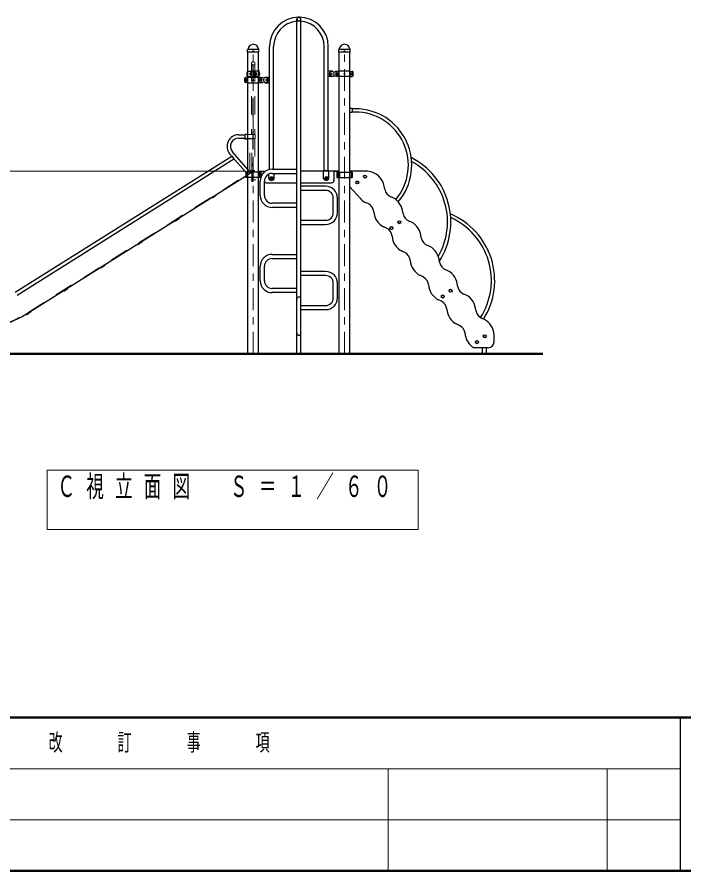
# Model space of a CAD drawing. Units: millimetres on the paper, scale 1:60. Extents: x -385 to 76, y -594 to 267.
# Drawn here: x -334.3 to -243, y -297 to -180.1 of the extents above; entities that cross this region are included whole.
import ezdxf

# ---------------------------------------------------------------- set-up
doc = ezdxf.new("R2010")
doc.units = ezdxf.units.MM
doc.linetypes.add('USER1', pattern=[4.5, 2.5, -2])
doc.linetypes.add('USER2', pattern=[6, 3, -1, 1, -1])
doc.layers.add('1_60', color=7, linetype='Continuous', lineweight=25)
doc.layers.add('NAKAMURA図枠', color=7, linetype='Continuous', lineweight=13)
doc.styles.add('ＭＳ ゴシック', font='')
doc.styles.get('ＭＳ ゴシック').set_extended_font_data('MS Gothic')

msp = doc.modelspace()

# ---------------------------------------------------------------- linework, layer by layer
at = {"layer": '1_60', "color": 70}
for p, q in [((-296.009, -226.189), (-296.009, -180.354)), ((-295.443, -226.189), (-295.443, -180.354)), ((-299.393, -200.905), (-296.009, -200.905)), ((-299.393, -201.471), (-296.009, -201.471)), ((-301.009, -204.522), (-301.009, -202.522)), ((-300.443, -204.522), (-300.443, -202.522)), ((-292.059, -203.238), (-295.443, -203.238)), ((-292.059, -203.805), (-295.443, -203.805)), ((-296.009, -205.572), (-299.393, -205.572)), ((-291.009, -206.855), (-291.009, -204.855)), ((-290.442, -206.855), (-290.442, -204.855)), ((-296.009, -206.138), (-299.393, -206.138)), ((-295.443, -207.905), (-292.059, -207.905)), ((-295.443, -208.472), (-292.059, -208.472)), ((-299.393, -212.572), (-296.009, -212.572)), ((-299.393, -213.138), (-296.009, -213.138)), ((-301.009, -216.188), (-301.009, -214.188)), ((-300.443, -216.188), (-300.443, -214.188)), ((-292.059, -214.905), (-295.443, -214.905)), ((-292.059, -215.472), (-295.443, -215.472)), ((-296.009, -217.238), (-299.393, -217.238)), ((-291.009, -218.522), (-291.009, -216.522)), ((-290.442, -218.522), (-290.442, -216.522)), ((-296.009, -217.805), (-299.393, -217.805)), ((-295.443, -219.572), (-292.059, -219.572)), ((-295.443, -220.139), (-292.059, -220.139))]:
    msp.add_line(p, q, dxfattribs=at)
at = {"layer": '1_60'}
for p, q in [((-302.75, -184.863), (-302.743, -184.533)), ((-302.723, -184.485), (-302.705, -184.466)), ((-301.229, -184.485), (-301.247, -184.466)), ((-301.202, -184.864), (-301.209, -184.533)), ((-290.25, -184.863), (-290.243, -184.533)), ((-290.223, -184.485), (-290.205, -184.466)), ((-288.729, -184.485), (-288.747, -184.466)), ((-288.702, -184.864), (-288.709, -184.533)), ((-302.75, -184.863), (-302.742, -184.872)), ((-301.21, -184.872), (-302.742, -184.872)), ((-302.719, -226.189), (-302.719, -184.872)), ((-301.234, -226.189), (-301.234, -184.872)), ((-301.21, -184.872), (-301.202, -184.864)), ((-290.25, -184.863), (-290.242, -184.872)), ((-288.71, -184.872), (-290.242, -184.872)), ((-290.219, -226.189), (-290.219, -184.872)), ((-288.734, -226.189), (-288.734, -184.872)), ((-288.71, -184.872), (-288.702, -184.864)), ((-288.416, -192.588), (-288.734, -192.588)), ((-288.416, -192.588), (-288.416, -193.121)), ((-288, -192.628), (-288.416, -192.628)), ((-288.416, -193.121), (-288.734, -193.121)), ((-288, -193.081), (-288.416, -193.081)), ((-303.979, -196.19), (-303.066, -196.19)), ((-303.066, -196.684), (-303.066, -196.145)), ((-302.719, -196.145), (-303.066, -196.145)), ((-303.975, -196.643), (-303.066, -196.643)), ((-303.156, -196.643), (-303.156, -196.726)), ((-303.156, -196.726), (-302.719, -196.726)), ((-303.066, -196.684), (-302.719, -196.684)), ((-302.719, -200.966), (-304.836, -198.531)), ((-334.556, -217.749), (-304.921, -199.124)), ((-334.314, -218.133), (-304.62, -199.47)), ((-302.733, -201.64), (-305.178, -198.828)), ((-304.952, -199.087), (-304.651, -199.433)), ((-332.782, -220.572), (-303.026, -201.87)), ((-303.047, -201.837), (-302.719, -201.631)), ((-303.047, -201.837), (-303.018, -201.883)), ((-303.047, -201.837), (-303.026, -201.87)), ((-303.018, -201.883), (-302.719, -201.694)), ((-300.946, -201.288), (-303.006, -201.288)), ((-303.006, -201.288), (-303.006, -202.038)), ((-300.946, -202.038), (-303.006, -202.038)), ((-302.868, -201.288), (-302.868, -202.038)), ((-301.281, -201.288), (-301.281, -202.038)), ((-301.234, -201.188), (-300.518, -201.188)), ((-301.234, -201.188), (-300.307, -201.188)), ((-301.234, -201.226), (-300.518, -201.226)), ((-301.124, -201.288), (-301.124, -202.038)), ((-301.075, -201.288), (-301.075, -202.038)), ((-300.946, -201.288), (-300.946, -202.038)), ((-300.518, -201.238), (-300.518, -201.36)), ((-290.934, -201.188), (-295.443, -201.188)), ((-290.218, -201.188), (-290.934, -201.188)), ((-290.218, -201.226), (-290.934, -201.226)), ((-290.934, -201.238), (-290.934, -202.438)), ((-290.506, -201.288), (-288.446, -201.288)), ((-290.506, -201.288), (-290.506, -202.038)), ((-290.506, -202.038), (-288.446, -202.038)), ((-290.377, -201.288), (-290.377, -202.038)), ((-290.327, -201.288), (-290.327, -202.038)), ((-290.171, -201.288), (-290.171, -202.038)), ((-286.294, -201.188), (-288.734, -201.188)), ((-287.009, -201.188), (-288.734, -201.188)), ((-288.584, -201.288), (-288.584, -202.038)), ((-288.446, -201.288), (-288.446, -202.038)), ((-300.184, -202.772), (-296.009, -202.772)), ((-295.443, -202.772), (-291.268, -202.772)), ((-288.734, -203.333), (-287.346, -204.892)), ((-283.96, -203.656), (-284.032, -203.246)), ((-286.211, -205.655), (-286.585, -205.471)), ((-281.46, -206.99), (-281.532, -206.579)), ((-283.711, -208.989), (-284.085, -208.805)), ((-278.96, -210.323), (-279.032, -209.913)), ((-281.211, -212.322), (-281.585, -212.138)), ((-276.46, -213.656), (-276.532, -213.246)), ((-278.711, -215.656), (-279.085, -215.471)), ((-273.96, -216.99), (-274.032, -216.58)), ((-276.211, -218.989), (-276.585, -218.805)), ((-271.46, -220.323), (-271.532, -219.913)), ((-273.711, -222.322), (-274.084, -222.138)), ((-268.988, -224.522), (-268.988, -223.751)), ((-269.821, -225.355), (-271.531, -225.355)), ((-270.584, -226.189), (-270.584, -225.355)), ((-270.017, -226.189), (-270.017, -225.355))]:
    msp.add_line(p, q, dxfattribs=at)
at = {"layer": '1_60', "lineweight": 13}
for p, q in [((-301.232, -184.513), (-302.721, -184.513)), ((-301.262, -184.455), (-302.688, -184.455)), ((-288.732, -184.513), (-290.221, -184.513)), ((-288.762, -184.455), (-290.188, -184.455)), ((-302.976, -201.189), (-358.223, -201.189)), ((-288.468, -201.188), (-288.184, -201.188)), ((-286.851, -201.188), (-287.134, -201.188)), ((-330.173, -242.122), (-330.173, -250.255)), ((-279.373, -242.122), (-330.173, -242.122)), ((-279.373, -250.255), (-279.373, -242.122)), ((-330.173, -250.255), (-279.373, -250.255))]:
    msp.add_line(p, q, dxfattribs=at)
at = {"layer": '1_60', "linetype": 'USER1', "lineweight": 13}
for p, q in [((-301.234, -184.522), (-302.718, -184.522)), ((-288.734, -184.522), (-290.218, -184.522)), ((-302.203, -186.415), (-302.203, -196.145)), ((-302.026, -186.641), (-302.026, -200.521)), ((-301.976, -186.641), (-301.976, -200.521)), ((-301.749, -186.415), (-301.749, -196.145)), ((-302.026, -196.145), (-302.719, -196.145)), ((-301.976, -196.005), (-301.976, -196.838)), ((-301.706, -196.145), (-301.976, -196.145)), ((-301.706, -196.145), (-301.706, -196.684)), ((-302.719, -196.684), (-302.026, -196.684)), ((-302.719, -196.726), (-302.322, -196.726)), ((-302.456, -201.143), (-302.456, -196.726)), ((-302.456, -196.726), (-302.147, -196.726)), ((-302.203, -196.684), (-302.203, -196.725)), ((-302.203, -196.725), (-302.203, -196.684)), ((-302.147, -201.143), (-302.147, -196.726)), ((-301.976, -196.684), (-301.706, -196.684)), ((-301.749, -196.684), (-301.749, -201.105)), ((-302.345, -201.396), (-302.719, -200.966)), ((-302.147, -201.066), (-301.749, -201.066)), ((-302.147, -201.105), (-301.749, -201.105)), ((-302.076, -201.105), (-302.076, -202.605)), ((-302.076, -201.216), (-302.076, -201.111)), ((-302.026, -200.521), (-301.976, -200.521)), ((-301.976, -201.105), (-301.976, -202.605)), ((-302.719, -201.631), (-302.222, -201.319)), ((-302.719, -201.694), (-302.196, -201.366)), ((-302.456, -201.143), (-302.147, -201.143)), ((-302.322, -201.307), (-302.422, -201.307)), ((-302.322, -201.143), (-302.322, -201.307)), ((-302.154, -202.605), (-302.154, -201.393)), ((-302.154, -202.192), (-302.154, -202.525)), ((-302.101, -201.393), (-302.101, -202.605)), ((-301.976, -201.295), (-301.976, -202.605)), ((-302.154, -202.605), (-302.101, -202.605)), ((-302.076, -202.605), (-301.976, -202.605))]:
    msp.add_line(p, q, dxfattribs=at)
at = {"layer": '1_60', "linetype": 'USER2', "lineweight": 13}
for p, q in [((-301.976, -226.189), (-301.976, -184.522)), ((-289.476, -226.189), (-289.476, -184.522))]:
    msp.add_line(p, q, dxfattribs=at)
at = {"layer": '1_60', "color": 131}
for p, q in [((-299.759, -200.947), (-299.759, -184.104)), ((-299.193, -200.905), (-299.193, -184.104)), ((-292.259, -201.135), (-292.259, -184.104)), ((-291.693, -201.135), (-291.693, -184.104)), ((-291.126, -187.488), (-291.693, -187.488)), ((-291.126, -188.221), (-291.693, -188.221)), ((-300.326, -188.321), (-299.759, -188.321)), ((-300.326, -189.055), (-299.759, -189.055)), ((-299.843, -202.198), (-299.843, -201.573)), ((-299.109, -202.198), (-299.109, -201.471)), ((-291.609, -201.135), (-292.343, -201.135)), ((-292.343, -202.198), (-292.343, -201.135)), ((-291.609, -202.198), (-291.609, -201.135))]:
    msp.add_line(p, q, dxfattribs=at)
at = {"layer": '1_60', "color": 2}
for p, q in [((-302.744, -187.48), (-302.034, -187.48)), ((-302.743, -188.23), (-302.034, -188.23)), ((-302.247, -187.7), (-302.28, -187.699)), ((-302.247, -188.009), (-302.28, -188.01)), ((-302.247, -187.855), (-302.247, -187.496)), ((-302.247, -187.855), (-302.247, -188.213)), ((-302.001, -187.513), (-302.001, -188.196)), ((-301.951, -187.513), (-301.951, -188.196)), ((-301.208, -187.48), (-301.918, -187.48)), ((-301.208, -188.23), (-301.918, -188.23)), ((-301.705, -187.855), (-301.705, -187.496)), ((-301.705, -187.7), (-301.672, -187.699)), ((-301.705, -187.855), (-301.705, -188.213)), ((-301.705, -188.009), (-301.672, -188.01)), ((-290.242, -187.48), (-290.767, -187.525)), ((-290.242, -188.23), (-290.767, -188.184)), ((-288.709, -187.48), (-290.243, -187.48)), ((-288.709, -188.23), (-290.243, -188.23)), ((-288.709, -187.48), (-288.446, -187.503)), ((-288.709, -188.23), (-288.446, -188.207)), ((-302.743, -188.313), (-303.006, -188.336)), ((-302.743, -189.063), (-303.006, -189.04)), ((-302.744, -188.313), (-301.208, -188.313)), ((-302.743, -188.313), (-301.209, -188.313)), ((-302.743, -189.063), (-301.209, -189.063)), ((-302.743, -189.063), (-301.208, -189.063)), ((-301.209, -188.313), (-300.684, -188.359)), ((-301.209, -189.063), (-300.684, -189.017))]:
    msp.add_line(p, q, dxfattribs=at)
at = {"layer": '1_60', "color": 2, "linetype": 'USER1', "lineweight": 13}
for p, q in [((-290.767, -187.525), (-291.293, -187.564)), ((-290.767, -188.184), (-291.293, -188.145)), ((-290.226, -187.496), (-290.226, -188.213)), ((-288.726, -187.496), (-288.726, -188.213)), ((-302.726, -188.33), (-302.726, -189.046)), ((-301.226, -188.33), (-301.226, -189.046)), ((-300.684, -188.359), (-300.159, -188.398)), ((-300.684, -189.017), (-300.159, -188.978)), ((-302.385, -201.35), (-302.257, -201.217)), ((-302.369, -201.369), (-302.239, -201.234)), ((-302.361, -201.377), (-302.235, -201.298)), ((-302.235, -201.298), (-302.222, -201.319)), ((-302.126, -201.201), (-302.221, -201.201)), ((-302.126, -201.226), (-302.221, -201.226)), ((-302.101, -202.605), (-302.101, -201.251)), ((-302.076, -202.605), (-302.076, -201.251)), ((-302.076, -202.605), (-302.101, -202.605))]:
    msp.add_line(p, q, dxfattribs=at)
at = {"layer": '1_60', "color": 2, "lineweight": 13}
for p, q in [((-290.28, -187.701), (-290.588, -187.701)), ((-290.588, -188.009), (-290.588, -187.701)), ((-290.28, -188.009), (-290.588, -188.009)), ((-288.671, -187.701), (-288.363, -187.701)), ((-288.671, -188.009), (-288.363, -188.009)), ((-288.363, -188.009), (-288.363, -187.701)), ((-302.78, -188.534), (-303.088, -188.534)), ((-303.088, -188.842), (-303.088, -188.534)), ((-302.78, -188.842), (-303.088, -188.842)), ((-301.172, -188.534), (-300.864, -188.534)), ((-301.172, -188.842), (-300.864, -188.842)), ((-300.864, -188.842), (-300.864, -188.534))]:
    msp.add_line(p, q, dxfattribs=at)
at = {"layer": '1_60', "color": 4, "linetype": 'USER1', "lineweight": 13}
for p, q in [((-302.026, -196.005), (-301.976, -196.005)), ((-302.026, -196.838), (-301.976, -196.838)), ((-302.076, -201.188), (-301.976, -201.188))]:
    msp.add_line(p, q, dxfattribs=at)
at = {"layer": '1_60', "color": 57, "linetype": 'USER1', "lineweight": 13}
for p, q in [((-332.815, -220.518), (-302.361, -201.377)), ((-302.385, -201.35), (-302.416, -201.382)), ((-302.416, -201.382), (-302.398, -201.399)), ((-302.398, -201.399), (-302.369, -201.369))]:
    msp.add_line(p, q, dxfattribs=at)
at = {"layer": '1_60', "color": 4}
for p, q in [((-299.543, -202.066), (-299.476, -202.028)), ((-299.543, -202.066), (-299.543, -202.143)), ((-299.543, -202.143), (-299.476, -202.182)), ((-299.476, -202.028), (-299.409, -202.066)), ((-299.476, -202.182), (-299.409, -202.143)), ((-299.409, -202.066), (-299.409, -202.143)), ((-292.043, -202.066), (-291.976, -202.028)), ((-292.043, -202.066), (-292.043, -202.143)), ((-292.043, -202.143), (-291.976, -202.182)), ((-291.976, -202.028), (-291.909, -202.066)), ((-291.976, -202.182), (-291.909, -202.143)), ((-291.909, -202.066), (-291.909, -202.143))]:
    msp.add_line(p, q, dxfattribs=at)
at = {"layer": '1_60', "color": 131, "linetype": 'USER1', "lineweight": 13}
msp.add_line((-292.343, -201.188), (-291.609, -201.188), dxfattribs=at)
at = {"layer": '1_60', "color": 1, "linetype": 'USER1', "lineweight": 13}
msp.add_line((-302.314, -202.355), (-301.612, -202.355), dxfattribs=at)
at = {"layer": '1_60', "lineweight": 50}
msp.add_line((-347.223, -226.189), (-262.323, -226.189), dxfattribs=at)
at = {"layer": '1_60'}
for points in [[(-307.65, -204.776), (-307.113, -204.439), (-307.06, -204.523), (-307.596, -204.86)], [(-312.73, -207.969), (-312.193, -207.632), (-312.14, -207.716), (-312.676, -208.053)], [(-317.81, -211.162), (-317.274, -210.825), (-317.22, -210.909), (-317.757, -211.246)], [(-322.89, -214.354), (-322.354, -214.017), (-322.3, -214.102), (-322.837, -214.439)], [(-327.97, -217.547), (-327.434, -217.21), (-327.38, -217.295), (-327.917, -217.632)], [(-333.05, -220.74), (-332.514, -220.403), (-332.46, -220.488), (-332.997, -220.825)]]:
    msp.add_lwpolyline(points, close=True, dxfattribs=at)
at = {"layer": '1_60', "linetype": 'USER1', "lineweight": 13}
for centre in [(-295.726, -180.354), (-301.976, -186.415)]:
    msp.add_circle(centre, 0.227, dxfattribs=at)
at = {"layer": '1_60'}
for centre, radius in [((-301.976, -184.738), 0.05), ((-289.476, -184.738), 0.05), ((-286.674, -201.913), 0.208), ((-287.741, -202.713), 0.208), ((-281.986, -208.163), 0.208), ((-283.053, -208.963), 0.208), ((-274.955, -217.538), 0.208), ((-276.022, -218.338), 0.208), ((-271.334, -224.589), 0.208), ((-270.267, -223.789), 0.208)]:
    msp.add_circle(centre, radius, dxfattribs=at)
at = {"layer": '1_60', "color": 2, "linetype": 'USER1', "lineweight": 13}
for centre in [(-291.309, -187.855), (-300.143, -188.688)]:
    msp.add_circle(centre, 0.125, dxfattribs=at)
at = {"layer": '1_60', "color": 2, "lineweight": 13}
for centre, radius in [((-290.434, -187.855), 0.154), ((-290.434, -187.855), 0.0833), ((-289.476, -187.855), 0.0833), ((-288.517, -187.855), 0.154), ((-288.517, -187.855), 0.0833), ((-302.934, -188.688), 0.154), ((-302.934, -188.688), 0.0833), ((-301.976, -188.688), 0.0833), ((-301.018, -188.688), 0.154), ((-301.018, -188.688), 0.0833)]:
    msp.add_circle(centre, radius, dxfattribs=at)
at = {"layer": '1_60', "lineweight": 13}
for centre, radius in [((-299.476, -202.105), 0.2), ((-291.976, -202.105), 0.2), ((-286.674, -201.913), 0.142), ((-287.741, -202.713), 0.142), ((-281.986, -208.163), 0.142), ((-283.053, -208.963), 0.142), ((-274.955, -217.538), 0.142), ((-276.022, -218.338), 0.142), ((-271.334, -224.589), 0.142), ((-270.267, -223.789), 0.142)]:
    msp.add_circle(centre, radius, dxfattribs=at)
at = {"layer": '1_60', "color": 4}
for centre in [(-299.476, -202.105), (-291.976, -202.105)]:
    msp.add_circle(centre, 0.175, dxfattribs=at)
at = {"layer": '1_60', "color": 4, "linetype": 'USER1', "lineweight": 13}
for centre in [(-299.476, -202.105), (-291.976, -202.105)]:
    msp.add_circle(centre, 0.104, dxfattribs=at)
at = {"layer": '1_60', "color": 4, "lineweight": 13}
for centre in [(-299.476, -202.105), (-291.976, -202.105)]:
    msp.add_circle(centre, 0.0917, dxfattribs=at)
at = {"layer": '1_60', "color": 131}
for centre, radius, start, end in [((-295.726, -184.104), 4.033, 0, 180), ((-295.726, -184.104), 3.467, 94.68806, 180), ((-295.726, -184.104), 3.467, 0, 85.31194), ((-291.286, -187.855), 0.4, 293.55646, 66.44354), ((-300.166, -188.688), 0.4, 113.55646, 246.44354), ((-299.476, -202.038), 0.4, 203.55646, 336.44354), ((-291.976, -202.038), 0.4, 203.55646, 336.44354)]:
    msp.add_arc(centre, radius, start, end, dxfattribs=at)
at = {"layer": '1_60', "color": 70}
for centre, radius, start, end in [((-295.726, -180.354), 0.283, 0, 180), ((-299.393, -202.522), 1.617, 90, 180), ((-299.393, -202.522), 1.05, 90, 180), ((-292.059, -204.855), 1.617, 0, 90), ((-299.393, -204.522), 1.617, 180, 270), ((-299.393, -204.522), 1.05, 180, 270), ((-292.059, -204.855), 1.05, 0, 90), ((-292.059, -206.855), 1.05, 270, 0), ((-292.059, -206.855), 1.617, 270, 0), ((-299.393, -214.188), 1.617, 90, 180), ((-299.393, -214.188), 1.05, 90, 180), ((-292.059, -216.522), 1.617, 0, 90), ((-299.393, -216.188), 1.617, 180, 270), ((-299.393, -216.188), 1.05, 180, 270), ((-292.059, -216.522), 1.05, 0, 90), ((-295.726, -218.688), 0.283, 0, 180), ((-292.059, -218.522), 1.05, 270, 0), ((-292.059, -218.522), 1.617, 270, 0), ((-295.726, -223.355), 0.283, 180, 0)]:
    msp.add_arc(centre, radius, start, end, dxfattribs=at)
at = {"layer": '1_60', "color": 70, "linetype": 'USER1', "lineweight": 13}
msp.add_arc((-295.726, -180.354), 0.283, 180, 0, dxfattribs=at)
at = {"layer": '1_60', "color": 131, "linetype": 'USER1', "lineweight": 13}
msp.add_arc((-295.726, -184.104), 3.467, 85.31194, 94.68806, dxfattribs=at)
at = {"layer": '1_60'}
for centre, radius, start, end in [((-302.673, -184.534), 0.07, 135, 178.99605), ((-302.738, -184.433), 0.0467, 315, 353.3676), ((-301.976, -184.522), 0.72, 90, 173.3676), ((-301.976, -184.522), 0.72, 6.6324, 90), ((-301.214, -184.433), 0.0467, 186.6324, 225), ((-301.279, -184.534), 0.07, 1.00395, 45), ((-290.173, -184.534), 0.07, 135, 178.99605), ((-290.238, -184.433), 0.0467, 315, 353.3676), ((-289.476, -184.522), 0.72, 90, 173.3676), ((-289.476, -184.522), 0.72, 6.6324, 90), ((-288.714, -184.433), 0.0467, 186.6324, 225), ((-288.779, -184.534), 0.07, 1.00395, 45), ((-288, -200.355), 7.727, 319.59389, 90), ((-288, -200.355), 7.274, 319.78598, 90), ((-303.975, -197.783), 1.593, 90, 221), ((-303.975, -197.783), 1.14, 90, 221), ((-284.81, -208.14), 9.893, 327.25471, 63.16398), ((-284.81, -208.14), 9.44, 330.01625, 61.38785), ((-300.468, -201.238), 0.05, 90, 180), ((-290.984, -201.238), 0.05, 0, 90), ((-286.495, -203.68), 2.5, 10, 85.39926), ((-300.184, -202.438), 0.333, 219.19497, 270), ((-291.268, -202.438), 0.333, 270, 0), ((-282.647, -203.425), 1.333, 190, 249.42056), ((-285.479, -203.229), 2.5, 221.68267, 243.73979), ((-286.801, -206.851), 1.333, 4.31923, 63.7398), ((-283.994, -207.014), 2.5, 10, 69.42056), ((-282.979, -206.563), 2.5, 184.31923, 243.73979), ((-280.147, -206.758), 1.333, 190, 249.42056), ((-281.494, -210.347), 2.5, 10, 69.42056), ((-278.805, -216.147), 9.893, 327.80995, 67.25516), ((-278.805, -216.147), 9.44, 327.44918, 65.79848), ((-284.301, -210.185), 1.333, 4.31923, 63.7398), ((-280.478, -209.896), 2.5, 184.31923, 243.73979), ((-277.647, -210.092), 1.333, 190, 249.42056), ((-278.994, -213.68), 2.5, 10, 69.42056), ((-281.801, -213.518), 1.333, 4.31923, 63.7398), ((-277.978, -213.229), 2.5, 184.31923, 243.73979), ((-275.147, -213.425), 1.333, 190, 249.42056), ((-276.494, -217.014), 2.5, 10, 69.42056), ((-279.301, -216.851), 1.333, 4.31923, 63.7398), ((-275.478, -216.563), 2.5, 184.31923, 243.73979), ((-272.647, -216.758), 1.333, 190, 249.42056), ((-273.994, -220.347), 2.5, 10, 69.42056), ((-276.801, -220.185), 1.333, 4.31923, 63.7398), ((-341.651, -206.46), 16.667, 273, 302.15), ((-272.978, -219.896), 2.5, 184.31923, 243.73979), ((-270.147, -220.092), 1.333, 190, 249.42056), ((-271.494, -223.681), 2.5, 9.82779, 69.42056), ((-274.301, -223.518), 1.333, 4.31923, 63.7398), ((-271.9, -223.751), 2.912, 0, 9.82779), ((-270.478, -223.23), 2.5, 184.31923, 230.84364), ((-271.531, -224.522), 0.833, 230.84364, 270), ((-269.821, -224.522), 0.833, 270, 0)]:
    msp.add_arc(centre, radius, start, end, dxfattribs=at)
at = {"layer": '1_60', "color": 2}
for centre, radius, start, end in [((-301.933, -187.855), 0.935, 159.19706, 200.80294), ((-302.744, -187.546), 0.0667, 90, 159.19706), ((-302.744, -188.163), 0.0667, 200.80294, 270), ((-302.286, -187.855), 0.156, 88, 272), ((-302.23, -187.496), 0.0167, 90, 180), ((-302.23, -188.213), 0.0167, 180, 270), ((-302.034, -187.513), 0.0333, 0, 90), ((-302.034, -188.196), 0.0333, 270, 0), ((-301.918, -187.513), 0.0333, 90, 180), ((-301.918, -188.196), 0.0333, 180, 270), ((-301.722, -187.496), 0.0167, 0, 90), ((-301.722, -188.213), 0.0167, 270, 0), ((-301.666, -187.855), 0.156, 268, 92), ((-301.208, -187.546), 0.0667, 20.80294, 90), ((-301.208, -188.163), 0.0667, 270, 339.19706), ((-302.019, -187.855), 0.935, 339.19706, 20.80294), ((-289.851, -187.855), 0.833, 163.80375, 196.19625), ((-290.491, -187.669), 0.167, 95, 163.80375), ((-290.491, -188.04), 0.167, 196.19625, 265), ((-288.461, -187.669), 0.167, 16.19625, 85), ((-288.461, -188.04), 0.167, 275, 343.80375), ((-289.101, -187.855), 0.833, 343.80375, 16.19625), ((-302.351, -188.688), 0.833, 163.80375, 196.19625), ((-302.991, -188.502), 0.167, 95, 163.80375), ((-302.991, -188.874), 0.167, 196.19625, 265), ((-301.933, -188.688), 0.935, 159.19706, 200.80294), ((-302.744, -188.38), 0.0667, 90, 159.19706), ((-302.744, -188.996), 0.0667, 200.80294, 270), ((-301.208, -188.38), 0.0667, 20.80294, 90), ((-301.208, -188.996), 0.0667, 270, 339.19706), ((-302.019, -188.688), 0.935, 339.19706, 20.80294), ((-300.961, -188.502), 0.167, 16.19625, 85), ((-300.961, -188.874), 0.167, 275, 343.80375), ((-301.601, -188.688), 0.833, 343.80375, 16.19625)]:
    msp.add_arc(centre, radius, start, end, dxfattribs=at)
at = {"layer": '1_60', "color": 2, "linetype": 'USER1', "lineweight": 13}
for centre, radius, start, end in [((-291.268, -187.855), 0.291, 95, 265), ((-290.242, -187.496), 0.0167, 0, 91.98888), ((-290.242, -188.213), 0.0167, 270, 0), ((-301.209, -188.33), 0.0167, 88.01112, 180), ((-301.209, -189.046), 0.0167, 180, 270), ((-300.184, -188.688), 0.291, 275, 85), ((-302.221, -201.251), 0.05, 90, 136.19325), ((-302.221, -201.251), 0.025, 90, 136.19325), ((-302.126, -201.251), 0.05, 0, 90), ((-302.126, -201.251), 0.025, 0, 90)]:
    msp.add_arc(centre, radius, start, end, dxfattribs=at)
at = {"layer": '1_60', "color": 2, "lineweight": 13}
for centre, start, end in [((-292.414, -187.855), 355.87048, 4.12952), ((-286.538, -187.855), 175.87048, 184.12952), ((-304.914, -188.688), 355.87048, 4.12952), ((-299.038, -188.688), 175.87048, 184.12952)]:
    msp.add_arc(centre, 2.139, start, end, dxfattribs=at)
at = {"layer": '1_60', "linetype": 'USER1', "lineweight": 13}
for radius, end in [(0.0833, 116.57719), (0.03, 122)]:
    msp.add_arc((-302.184, -201.393), radius, 0, end, dxfattribs=at)
at = {"layer": '1_60', "color": 57, "linetype": 'USER1', "lineweight": 13}
msp.add_arc((-341.651, -206.46), 16.604, 273, 302.15, dxfattribs=at)
at = {"layer": 'NAKAMURA図枠', "lineweight": 50}
for p, q in [((-385, -276), (0, -276)), ((-385, -297), (0, -297))]:
    msp.add_line(p, q, dxfattribs=at)
at = {"layer": 'NAKAMURA図枠', "color": 211, "lineweight": 25}
msp.add_line((-243.5, -276), (-243.5, -297), dxfattribs=at)
at = {"layer": 'NAKAMURA図枠'}
for p, q in [((-385, -283), (-243.5, -283)), ((-283.5, -283), (-283.5, -297)), ((-253.5, -283), (-253.5, -297)), ((-385, -290), (-243.5, -290))]:
    msp.add_line(p, q, dxfattribs=at)

# ---------------------------------------------------------------- texts
at = {"layer": '1_60', "insert": (-328.773, -242.855), "char_height": 2.933, "attachment_point": 1, "style": 'ＭＳ ゴシック'}
msp.add_mtext('\\T1.64;\\W0.6;Ｃ視立面図\u3000Ｓ＝１／６０', dxfattribs=at)
at = {"layer": 'NAKAMURA図枠', "color": 4, "insert": (-314.25, -279.5), "char_height": 2.346, "attachment_point": 5, "style": 'ＭＳ ゴシック'}
msp.add_mtext('\\T1.64;\\W0.6;改\u3000\u3000訂\u3000\u3000事\u3000\u3000項', dxfattribs=at)

doc.saveas('drawing.dxf')
